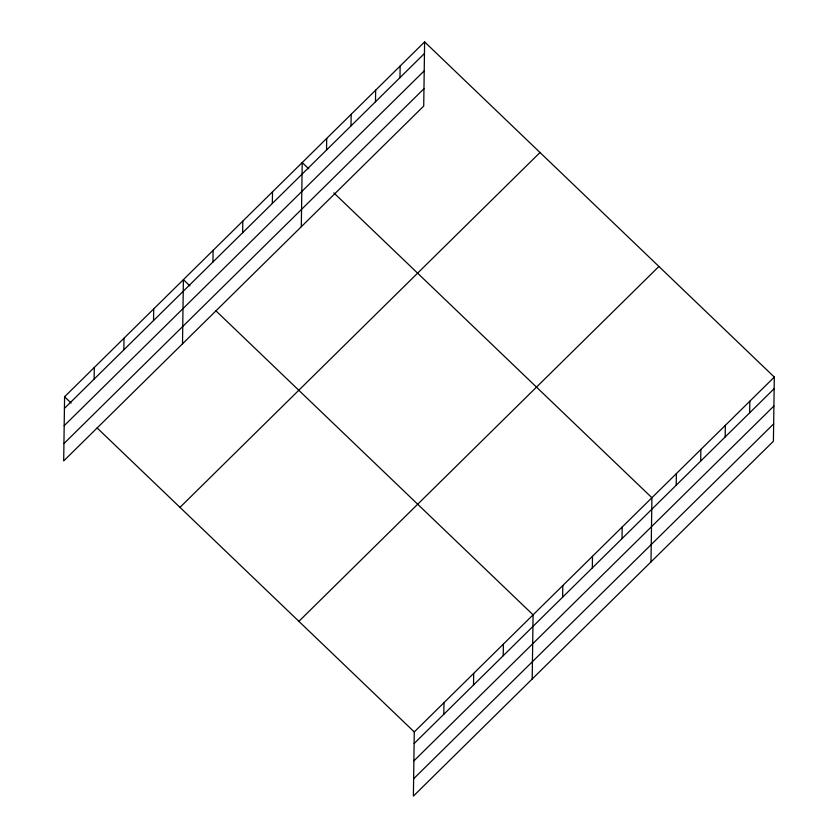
<?xml version="1.0" encoding="UTF-8"?>
<svg xmlns="http://www.w3.org/2000/svg" width="838" height="838" viewBox="0 0 838 838"><rect width="100%" height="100%" fill="white"/><g stroke="black" fill="none" stroke-linecap="round" stroke-linejoin="round"><path stroke-width="1.26" d="M424.615 41.9L64.589 396.762L63.688 460.921L423.724 106.059L424.615 41.9L774.312 377.079L773.411 441.238L413.385 796.1L414.276 731.941L774.312 377.079M94.128 379.09L94.296 367.484M123.835 349.813L123.993 338.206M153.532 320.535L153.7 308.929M182.506 343.81L183.396 279.651L189.912 285.894M212.936 261.99L213.103 250.384M242.643 232.713L242.8 221.106M272.34 203.435L272.507 191.829M301.313 226.71L302.204 162.551L308.719 168.794M326.527 150.023L326.694 138.417M351.007 125.899L351.174 114.293M375.487 101.765L375.654 90.158M399.977 77.641L400.135 66.034M443.815 714.269L443.983 702.663M473.522 684.992L473.68 673.385M503.219 655.725L503.387 644.118M532.193 679L533.083 614.841L215.974 310.877M562.623 597.169L562.79 585.563M592.33 567.892L592.497 556.285M622.037 538.614L622.194 527.008M651 561.889L651.901 497.73L333.849 192.876M676.214 485.212L676.381 473.606M700.704 461.078L700.861 449.472M725.184 436.954L725.341 425.348M749.664 412.82L749.821 401.213M64.432 408.368L424.457 53.506M64.18 425.704L424.217 70.853M63.939 443.574L423.965 88.713M179.981 507.367L540.018 152.506M298.883 621.335L658.909 266.474M414.119 743.547L774.144 388.685M413.878 760.894L773.903 406.032M413.626 778.753L773.652 423.902M64.589 396.762L71.104 403.005M97.156 427.977L414.276 731.941"/></g></svg>
